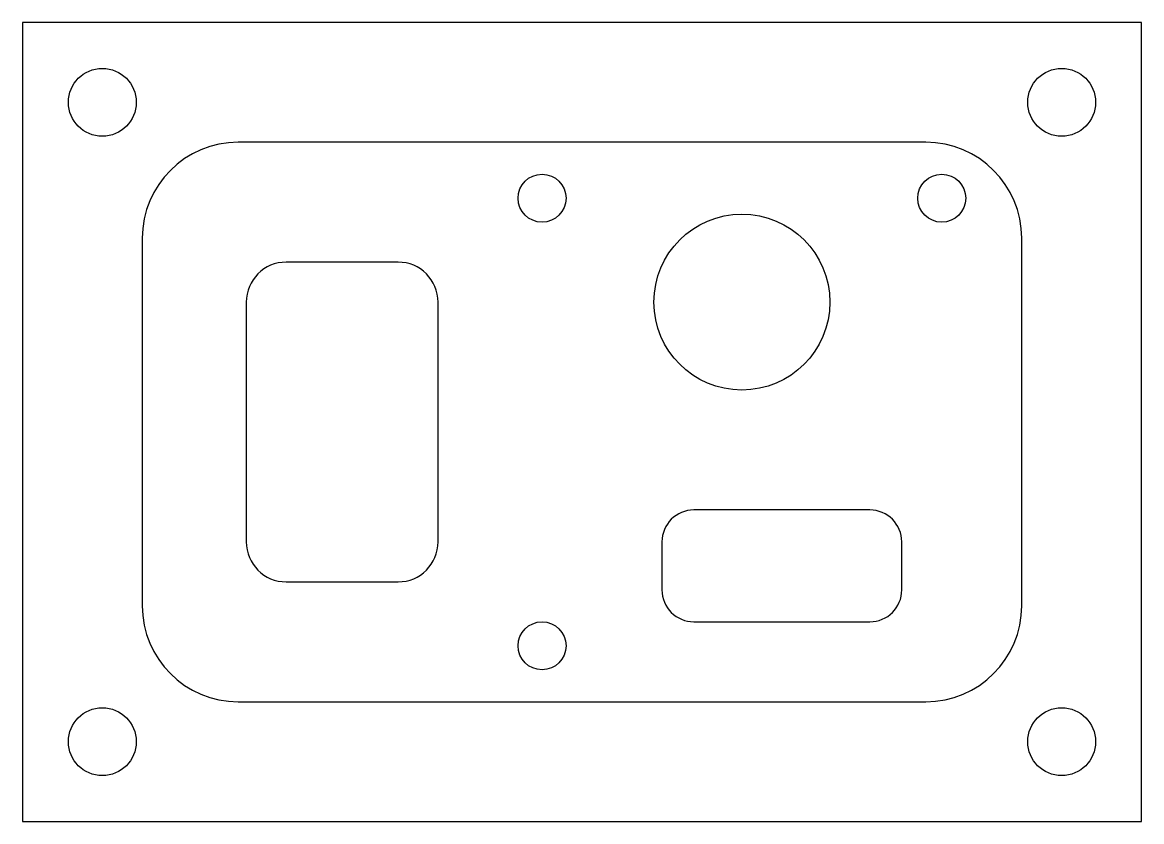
# Model space of a CAD drawing. Header units: millimetres. Extents: x -70 to 70, y -50 to 50.
import ezdxf

# ---------------------------------------------------------------- set-up
doc = ezdxf.new("R2010")
doc.units = ezdxf.units.MM
for name, color, linetype in [('A_CAVITY_Z-28', 2, 'CONTINUOUS'), ('B_ISLAND_TO_THE_TOP', 3, 'CONTINUOUS'), ('BLANK', 1, 'CONTINUOUS'), ('C_ROUND_ISLAND', 4, 'CONTINUOUS'), ('D_LOW_ISLAND', 5, 'CONTINUOUS'), ('E_EJECTOR_HOLES_Z-45', 6, 'CONTINUOUS'), ('G_M10_MOUNTING_HOLES_Z-22', 1, 'CONTINUOUS')]:
    doc.layers.add(name, color=color, linetype=linetype)

msp = doc.modelspace()

# ---------------------------------------------------------------- linework, layer by layer
at = {"layer": 'A_CAVITY_Z-28'}
for p, q in [((43, 35), (-43, 35)), ((-55, 23), (-55, -23)), ((55, -23), (55, 23)), ((-43, -35), (43, -35))]:
    msp.add_line(p, q, dxfattribs=at)
for centre, start, end in [((-43, 23), 90, 180), ((43, 23), 0, 90), ((-43, -23), 180, 270), ((43, -23), 270, 0)]:
    msp.add_arc(centre, 12, start, end, dxfattribs=at)
at = {"layer": 'B_ISLAND_TO_THE_TOP'}
for p, q in [((-23, 20), (-37, 20)), ((-42, 15), (-42, -15)), ((-18, -15), (-18, 15)), ((-37, -20), (-23, -20))]:
    msp.add_line(p, q, dxfattribs=at)
for centre, start, end in [((-37, 15), 90, 180), ((-23, 15), 0, 90), ((-37, -15), 180, 270), ((-23, -15), 270, 0)]:
    msp.add_arc(centre, 5, start, end, dxfattribs=at)
at = {"layer": 'BLANK'}
for p, q in [((70, 50), (-70, 50)), ((-70, 50), (-70, -50)), ((70, -50), (70, 50)), ((-70, -50), (70, -50))]:
    msp.add_line(p, q, dxfattribs=at)
at = {"layer": 'C_ROUND_ISLAND'}
msp.add_circle((20, 15), 11, dxfattribs=at)
at = {"layer": 'D_LOW_ISLAND'}
for p, q in [((36, -11), (14, -11)), ((10, -15), (10, -21)), ((40, -21), (40, -15)), ((14, -25), (36, -25))]:
    msp.add_line(p, q, dxfattribs=at)
for centre, start, end in [((14, -15), 90, 180), ((36, -15), 0, 90), ((14, -21), 180, 270), ((36, -21), 270, 0)]:
    msp.add_arc(centre, 4, start, end, dxfattribs=at)
at = {"layer": 'E_EJECTOR_HOLES_Z-45'}
for centre in [(-5, 28), (45, 28), (-5, -28)]:
    msp.add_circle(centre, 3, dxfattribs=at)
at = {"layer": 'G_M10_MOUNTING_HOLES_Z-22'}
for centre in [(-60, 40), (60, 40), (-60, -40), (60, -40)]:
    msp.add_circle(centre, 4.25, dxfattribs=at)

doc.saveas('drawing.dxf')
